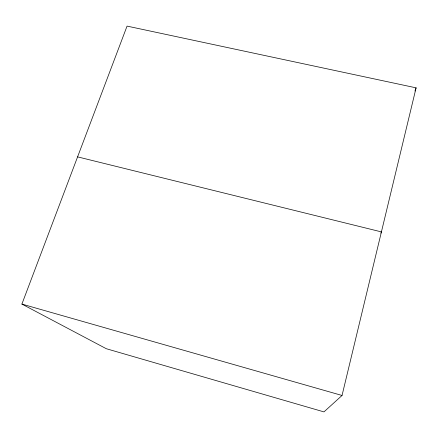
<?xml version="1.0" encoding="UTF-8"?>
<svg xmlns="http://www.w3.org/2000/svg" width="438" height="438" viewBox="0 0 438 438"><rect width="100%" height="100%" fill="white"/><g stroke="black" fill="none" stroke-linecap="round" stroke-linejoin="round"><path stroke-width="0.66" d="M342.04 395.465L416.1 87.841L127.058 26.105L21.9 304.082L106.324 348.725L323.956 411.895L342.04 395.465L21.9 304.082M414.945 91.049L416.1 87.841M380.868 233.142L381.416 231.899L77.592 156.87"/></g></svg>
